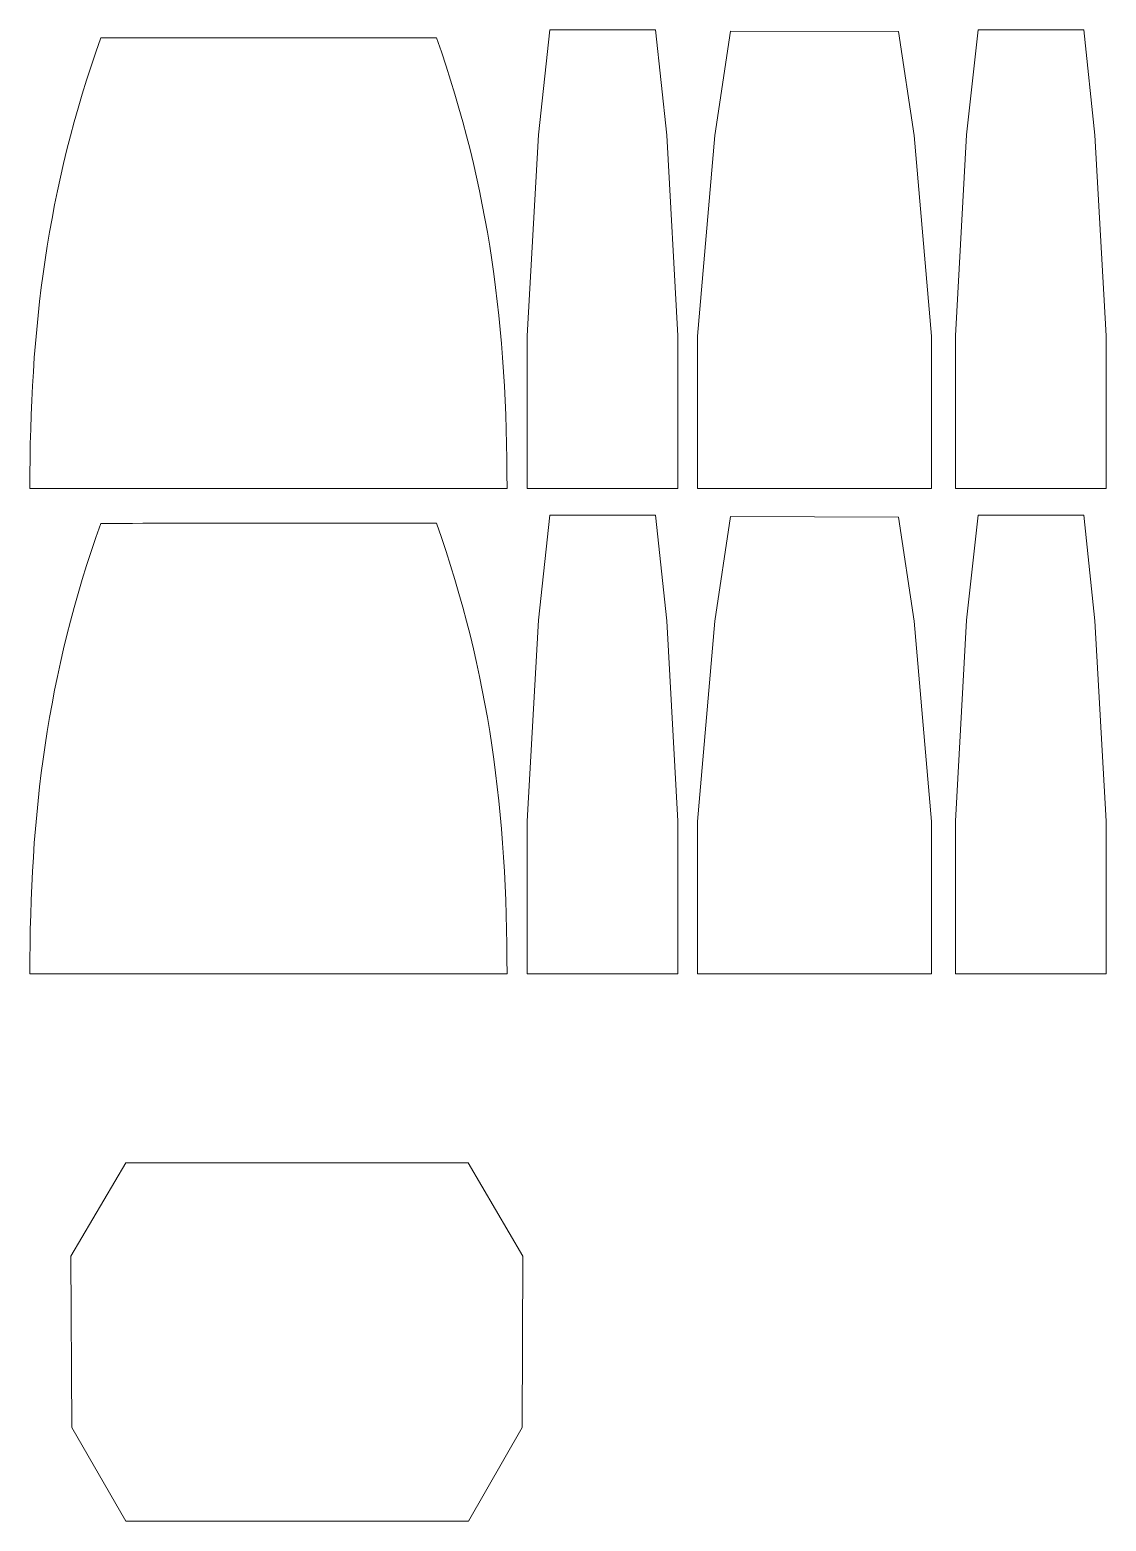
# Model space of a CAD drawing. Header units: millimetres. Extents: x -94 to 62, y -106 to 110.
import ezdxf

# ---------------------------------------------------------------- set-up
doc = ezdxf.new("R2010")
doc.units = ezdxf.units.MM
doc.header["$MEASUREMENT"] = 0
doc.layers.add('Layer 1', color=7, linetype='Continuous')

msp = doc.modelspace()

# ---------------------------------------------------------------- linework, layer by layer
at = {"layer": 'Layer 1', "color": 30, "lineweight": 5}
for points, knots in [([(-84.0114, 108.6307), (-91.8409, 86.7344), (-94.2884, 66.6165), (-94.2985, 43.4244), (-94.2985, 43.4244), (-71.2721, 43.421), (-48.2457, 43.4175), (-25.2192, 43.414), (-25.2192, 43.414), (-25.2258, 66.5985), (-27.6727, 86.7394), (-35.4363, 108.6489), (-35.4363, 108.6489), (-51.628, 108.6428), (-67.8197, 108.6368), (-84.0114, 108.6307)], [0, 0, 0, 0, 0.25, 0.25, 0.25, 0.25, 0.5, 0.5, 0.5, 0.5, 0.75, 0.75, 0.75, 0.75, 1, 1, 1, 1]), ([(-3.7104, 109.7969), (-3.7104, 109.7969), (-19.0218, 109.8049), (-19.0218, 109.8049), (-19.0218, 109.8049), (-19.0218, 109.8049), (-20.6867, 94.599), (-20.6867, 94.599), (-20.6867, 94.599), (-20.6867, 94.599), (-22.3029, 65.5058), (-22.3029, 65.5058), (-22.3029, 65.5058), (-22.3029, 65.5058), (-22.2796, 43.4145), (-22.2796, 43.4145), (-22.2796, 43.4145), (-22.2796, 43.4145), (-0.4767, 43.4142), (-0.4767, 43.4142), (-0.4767, 43.4142), (-0.4767, 43.4142), (-0.4857, 65.5162), (-0.4857, 65.5162), (-0.4857, 65.5162), (-0.4857, 65.5162), (-2.0948, 94.5427), (-2.0948, 94.5427), (-2.0948, 94.5427), (-2.0948, 94.5427), (-3.7104, 109.7969), (-3.7104, 109.7969)], [0, 0, 0, 0, 0.125, 0.125, 0.125, 0.125, 0.25, 0.25, 0.25, 0.25, 0.375, 0.375, 0.375, 0.375, 0.5, 0.5, 0.5, 0.5, 0.625, 0.625, 0.625, 0.625, 0.75, 0.75, 0.75, 0.75, 0.875, 0.875, 0.875, 0.875, 1, 1, 1, 1]), ([(31.4565, 109.5456), (31.4565, 109.5456), (7.1387, 109.6351), (7.1387, 109.6351), (7.1387, 109.6351), (7.1387, 109.6351), (4.8618, 94.4954), (4.8618, 94.4954), (4.8618, 94.4954), (4.8618, 94.4954), (2.3456, 65.4711), (2.3456, 65.4711), (2.3456, 65.4711), (2.3456, 65.4711), (2.335, 43.414), (2.335, 43.414), (2.335, 43.414), (2.335, 43.414), (36.2254, 43.4139), (36.2254, 43.4139), (36.2254, 43.4139), (36.2254, 43.4139), (36.2255, 65.4535), (36.2255, 65.4535), (36.2255, 65.4535), (36.2255, 65.4535), (33.7289, 94.4947), (33.7289, 94.4947), (33.7289, 94.4947), (33.7289, 94.4947), (31.4565, 109.5456), (31.4565, 109.5456)], [0, 0, 0, 0, 0.125, 0.125, 0.125, 0.125, 0.25, 0.25, 0.25, 0.25, 0.375, 0.375, 0.375, 0.375, 0.5, 0.5, 0.5, 0.5, 0.625, 0.625, 0.625, 0.625, 0.75, 0.75, 0.75, 0.75, 0.875, 0.875, 0.875, 0.875, 1, 1, 1, 1]), ([(58.2802, 109.7969), (58.2802, 109.7969), (42.9688, 109.8049), (42.9688, 109.8049), (42.9688, 109.8049), (42.9688, 109.8049), (41.3039, 94.599), (41.3039, 94.599), (41.3039, 94.599), (41.3039, 94.599), (39.6877, 65.5058), (39.6877, 65.5058), (39.6877, 65.5058), (39.6877, 65.5058), (39.711, 43.4145), (39.711, 43.4145), (39.711, 43.4145), (39.711, 43.4145), (61.5139, 43.4142), (61.5139, 43.4142), (61.5139, 43.4142), (61.5139, 43.4142), (61.5049, 65.5162), (61.5049, 65.5162), (61.5049, 65.5162), (61.5049, 65.5162), (59.8957, 94.5427), (59.8957, 94.5427), (59.8957, 94.5427), (59.8957, 94.5427), (58.2802, 109.7969), (58.2802, 109.7969)], [0, 0, 0, 0, 0.125, 0.125, 0.125, 0.125, 0.25, 0.25, 0.25, 0.25, 0.375, 0.375, 0.375, 0.375, 0.5, 0.5, 0.5, 0.5, 0.625, 0.625, 0.625, 0.625, 0.75, 0.75, 0.75, 0.75, 0.875, 0.875, 0.875, 0.875, 1, 1, 1, 1]), ([(-3.7104, 39.5404), (-3.7104, 39.5404), (-19.0218, 39.5483), (-19.0218, 39.5483), (-19.0218, 39.5483), (-19.0218, 39.5483), (-20.6867, 24.3424), (-20.6867, 24.3424), (-20.6867, 24.3424), (-20.6867, 24.3424), (-22.3029, -4.7507), (-22.3029, -4.7507), (-22.3029, -4.7507), (-22.3029, -4.7507), (-22.2796, -26.8421), (-22.2796, -26.8421), (-22.2796, -26.8421), (-22.2796, -26.8421), (-0.4767, -26.8424), (-0.4767, -26.8424), (-0.4767, -26.8424), (-0.4767, -26.8424), (-0.4857, -4.7403), (-0.4857, -4.7403), (-0.4857, -4.7403), (-0.4857, -4.7403), (-2.0948, 24.2861), (-2.0948, 24.2861), (-2.0948, 24.2861), (-2.0948, 24.2861), (-3.7104, 39.5404), (-3.7104, 39.5404)], [0, 0, 0, 0, 0.125, 0.125, 0.125, 0.125, 0.25, 0.25, 0.25, 0.25, 0.375, 0.375, 0.375, 0.375, 0.5, 0.5, 0.5, 0.5, 0.625, 0.625, 0.625, 0.625, 0.75, 0.75, 0.75, 0.75, 0.875, 0.875, 0.875, 0.875, 1, 1, 1, 1]), ([(31.4565, 39.289), (31.4565, 39.289), (7.1387, 39.3785), (7.1387, 39.3785), (7.1387, 39.3785), (7.1387, 39.3785), (4.8618, 24.2388), (4.8618, 24.2388), (4.8618, 24.2388), (4.8618, 24.2388), (2.3456, -4.7855), (2.3456, -4.7855), (2.3456, -4.7855), (2.3456, -4.7855), (2.335, -26.8426), (2.335, -26.8426), (2.335, -26.8426), (2.335, -26.8426), (36.2254, -26.8426), (36.2254, -26.8426), (36.2254, -26.8426), (36.2254, -26.8426), (36.2255, -4.803), (36.2255, -4.803), (36.2255, -4.803), (36.2255, -4.803), (33.7289, 24.2381), (33.7289, 24.2381), (33.7289, 24.2381), (33.7289, 24.2381), (31.4565, 39.289), (31.4565, 39.289)], [0, 0, 0, 0, 0.125, 0.125, 0.125, 0.125, 0.25, 0.25, 0.25, 0.25, 0.375, 0.375, 0.375, 0.375, 0.5, 0.5, 0.5, 0.5, 0.625, 0.625, 0.625, 0.625, 0.75, 0.75, 0.75, 0.75, 0.875, 0.875, 0.875, 0.875, 1, 1, 1, 1]), ([(58.2802, 39.5404), (58.2802, 39.5404), (42.9688, 39.5483), (42.9688, 39.5483), (42.9688, 39.5483), (42.9688, 39.5483), (41.3039, 24.3424), (41.3039, 24.3424), (41.3039, 24.3424), (41.3039, 24.3424), (39.6877, -4.7507), (39.6877, -4.7507), (39.6877, -4.7507), (39.6877, -4.7507), (39.711, -26.8421), (39.711, -26.8421), (39.711, -26.8421), (39.711, -26.8421), (61.5139, -26.8424), (61.5139, -26.8424), (61.5139, -26.8424), (61.5139, -26.8424), (61.5049, -4.7403), (61.5049, -4.7403), (61.5049, -4.7403), (61.5049, -4.7403), (59.8957, 24.2861), (59.8957, 24.2861), (59.8957, 24.2861), (59.8957, 24.2861), (58.2802, 39.5404), (58.2802, 39.5404)], [0, 0, 0, 0, 0.125, 0.125, 0.125, 0.125, 0.25, 0.25, 0.25, 0.25, 0.375, 0.375, 0.375, 0.375, 0.5, 0.5, 0.5, 0.5, 0.625, 0.625, 0.625, 0.625, 0.75, 0.75, 0.75, 0.75, 0.875, 0.875, 0.875, 0.875, 1, 1, 1, 1]), ([(-84.0114, 38.3742), (-91.8409, 16.4778), (-94.2884, -3.6401), (-94.2985, -26.8322), (-94.2985, -26.8322), (-71.2721, -26.8356), (-48.2457, -26.8391), (-25.2192, -26.8425), (-25.2192, -26.8425), (-25.2258, -3.658), (-27.6727, 16.4828), (-35.4363, 38.3924), (-35.4363, 38.3924), (-51.628, 38.3862), (-67.8197, 38.3802), (-84.0114, 38.3742)], [0, 0, 0, 0, 0.25, 0.25, 0.25, 0.25, 0.5, 0.5, 0.5, 0.5, 0.75, 0.75, 0.75, 0.75, 1, 1, 1, 1]), ([(-80.4088, -54.1948), (-80.4088, -54.1948), (-88.3647, -67.6937), (-88.3647, -67.6937), (-88.3647, -67.6937), (-88.3647, -67.6937), (-88.212, -92.5077), (-88.212, -92.5077), (-88.212, -92.5077), (-88.212, -92.5077), (-80.4088, -106.0418), (-80.4088, -106.0418), (-80.4088, -106.0418), (-80.4088, -106.0418), (-30.8164, -106.0492), (-30.8164, -106.0492), (-30.8164, -106.0492), (-30.8164, -106.0492), (-23.0232, -92.5077), (-23.0232, -92.5077), (-23.0232, -92.5077), (-23.0232, -92.5077), (-22.9328, -67.6937), (-22.9328, -67.6937), (-22.9328, -67.6937), (-22.9328, -67.6937), (-30.8297, -54.1926), (-30.8297, -54.1926), (-30.8297, -54.1926), (-30.8297, -54.1926), (-80.4088, -54.1948), (-80.4088, -54.1948)], [0, 0, 0, 0, 0.125, 0.125, 0.125, 0.125, 0.25, 0.25, 0.25, 0.25, 0.375, 0.375, 0.375, 0.375, 0.5, 0.5, 0.5, 0.5, 0.625, 0.625, 0.625, 0.625, 0.75, 0.75, 0.75, 0.75, 0.875, 0.875, 0.875, 0.875, 1, 1, 1, 1])]:
    msp.add_open_spline(points, degree=3, knots=knots, dxfattribs=at)

doc.saveas('drawing.dxf')
